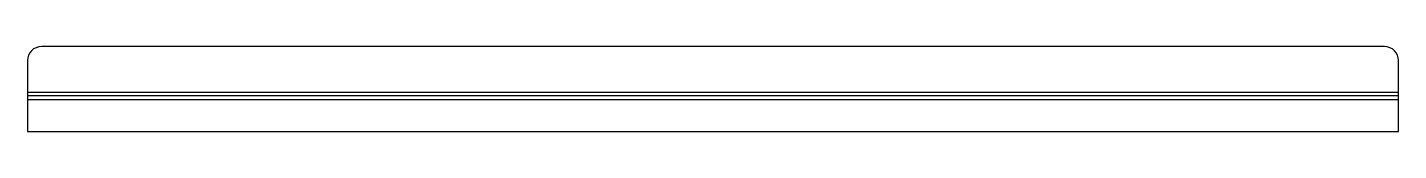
# Model space of a CAD drawing. Header units: millimetres. Extents: x 0 to 392, y 0 to 24.
import ezdxf

# ---------------------------------------------------------------- set-up
doc = ezdxf.new("R2010")
doc.units = ezdxf.units.MM

msp = doc.modelspace()

# ---------------------------------------------------------------- linework, layer by layer
at = {"layer": 'BEND'}
msp.add_line((392, 10.13), (0, 10.13), dxfattribs=at)
at = {"layer": 'BEND_EXTENT'}
for p, q in [((0, 11.26), (392, 11.26)), ((392, 9), (0, 9))]:
    msp.add_line(p, q, dxfattribs=at)
at = {"layer": 'OUTER_PROFILES'}
msp.add_lwpolyline([(4, 24.26, 0.414214), (0, 20.26), (0, 0), (392, 0), (392, 20.26, 0.414214), (388, 24.26)], format="xyb", close=True, dxfattribs=at)

doc.saveas('drawing.dxf')
